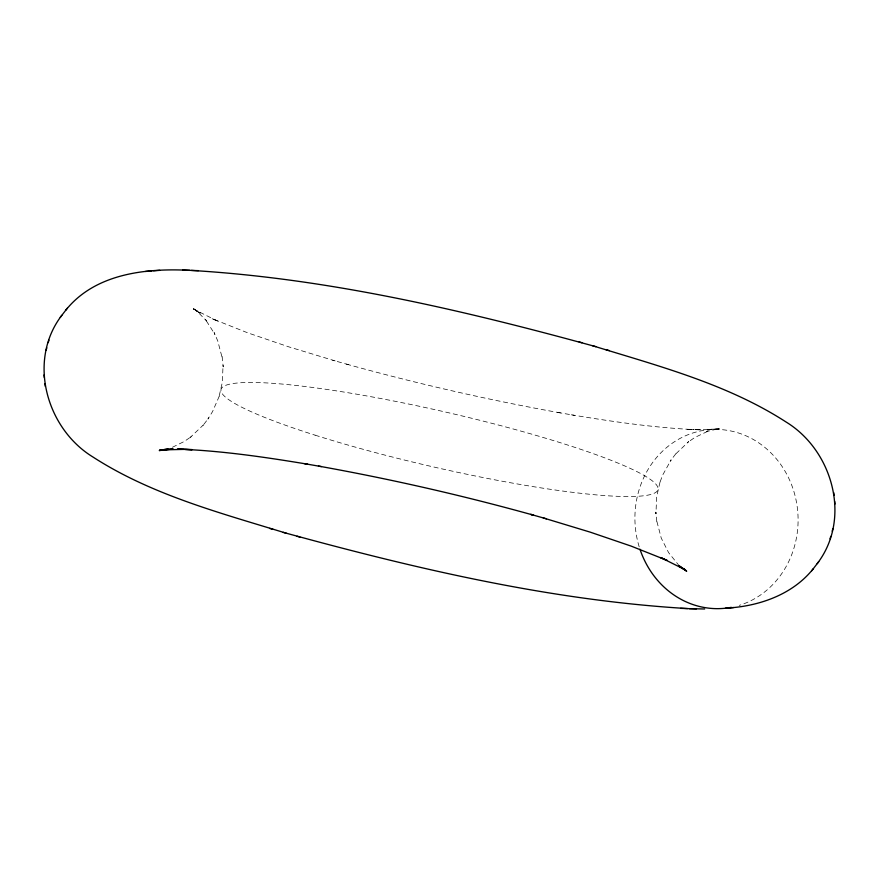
<?xml version="1.0" encoding="UTF-8"?>
<svg xmlns="http://www.w3.org/2000/svg" width="879" height="879" viewBox="0 0 879 879"><rect width="100%" height="100%" fill="white"/><g stroke="black" fill="none" stroke-linecap="round" stroke-linejoin="round"><path stroke-width="0.66" stroke-dasharray="4.39 3.3" d="M172.427 447.268L184.26 441.478L191.765 436.281L190.271 437.412L203.401 424.92L202.478 426.128L208.817 417.877L207.916 419.063L212.52 411.647L219.212 396.286L218.805 397.671L222.376 382.09L223.035 365.334L223.211 366.873L222.123 356.654L222.288 358.203L217.739 340.887L214.102 332.526L214.905 334.306L205.082 318.923L206.576 320.945L196.27 310.452L199.214 312.869L192.303 307.782L200.423 313.133L193.413 309.034L218.366 321.483L211.85 318.583L247.757 332.855L288.751 346.842L335.767 361.093M571.35 414.8C611.927 421.535 652.745 427.568 693.872 429.589L686.84 429.37L701.629 429.853L694.377 429.622L719.176 429.029L705.837 430.051L719.736 428.425L706.222 431.688L708.957 430.743L694.74 437.522L687.235 442.719L688.729 441.588L675.599 454.08L676.522 452.872L670.183 461.123L671.084 459.937L662.722 474.979L659.788 482.714L660.195 481.329L656.624 496.91L655.965 513.666L655.789 512.127L656.877 522.346L656.712 520.797L661.261 538.113L668.6 552.638L678.401 564.801M557.561 412.394L574.723 415.382M560.538 412.921C488.131 399.923 416.327 383.541 345.447 363.829L348.271 364.631L332.603 360.181M639.187 546.793A89.658 81.571 86.8 0 1 691.531 433.424A89.658 81.571 86.8 0 1 794.528 493.712A89.658 81.571 86.8 0 1 739.25 605.367M315.111 435.171A224.134 28.095 12.9 0 0 657.338 490.921A224.134 28.095 12.9 0 0 346.062 392.408A224.134 28.095 12.9 0 0 315.111 435.171"/><path stroke-width="1.32" d="M61.827 315.319C27.227 360.291 46.235 428.48 92.921 456.992C151.562 494.899 220.288 512.918 286.367 533.256M817.173 563.681C851.773 518.709 832.765 450.52 786.079 422.008C727.438 384.101 658.712 366.071 592.633 345.744M46.104 350.325L46.829 347.842M48.246 342.612L48.96 340.14M830.04 538.86L830.754 536.388M832.171 531.158L832.896 528.675M65.694 310.298C95.053 273.501 145.958 268.04 189.809 270.347M725.461 608.18C758.148 606.576 792.331 595.039 813.306 568.702M60.266 317.363L67.243 308.276M811.756 570.724L818.734 561.637M167.944 448.751L159.264 450.575L173.163 448.949L159.824 449.971L184.623 449.378L177.371 449.147L192.16 449.63L185.128 449.411C226.255 451.432 267.073 457.465 307.65 464.2M145.409 271.468L151.825 270.996M153.539 270.82L159.813 270.358M727.175 608.004L733.591 607.532M689.191 608.653L704.661 608.993M191.391 270.424C328.669 278.621 463.541 310.331 595.808 346.645M283.192 532.355C415.459 568.669 550.331 600.379 687.609 608.576M182.557 270.128L198.423 270.644M680.577 608.356L696.443 608.872M304.288 463.618L321.439 466.606M318.462 466.079C390.869 479.077 462.673 495.459 533.553 515.171L530.729 514.369L546.408 518.819M579.107 341.909L581.931 342.711M297.069 536.289L299.893 537.091M605.862 349.589L609.378 350.6M269.622 528.4L273.138 529.411M543.233 517.907L590.249 532.158L631.254 546.145L667.15 560.428L660.645 557.528L685.587 569.966L678.577 565.867L686.697 571.218L679.786 566.131M833.764 492.69L834.072 495.371M834.676 501.36L834.984 504.052M44.016 374.948L44.324 377.64M44.928 383.629L45.236 386.31M731.317 607.334A89.658 81.571 86.8 0 1 639.967 549.21"/></g></svg>
